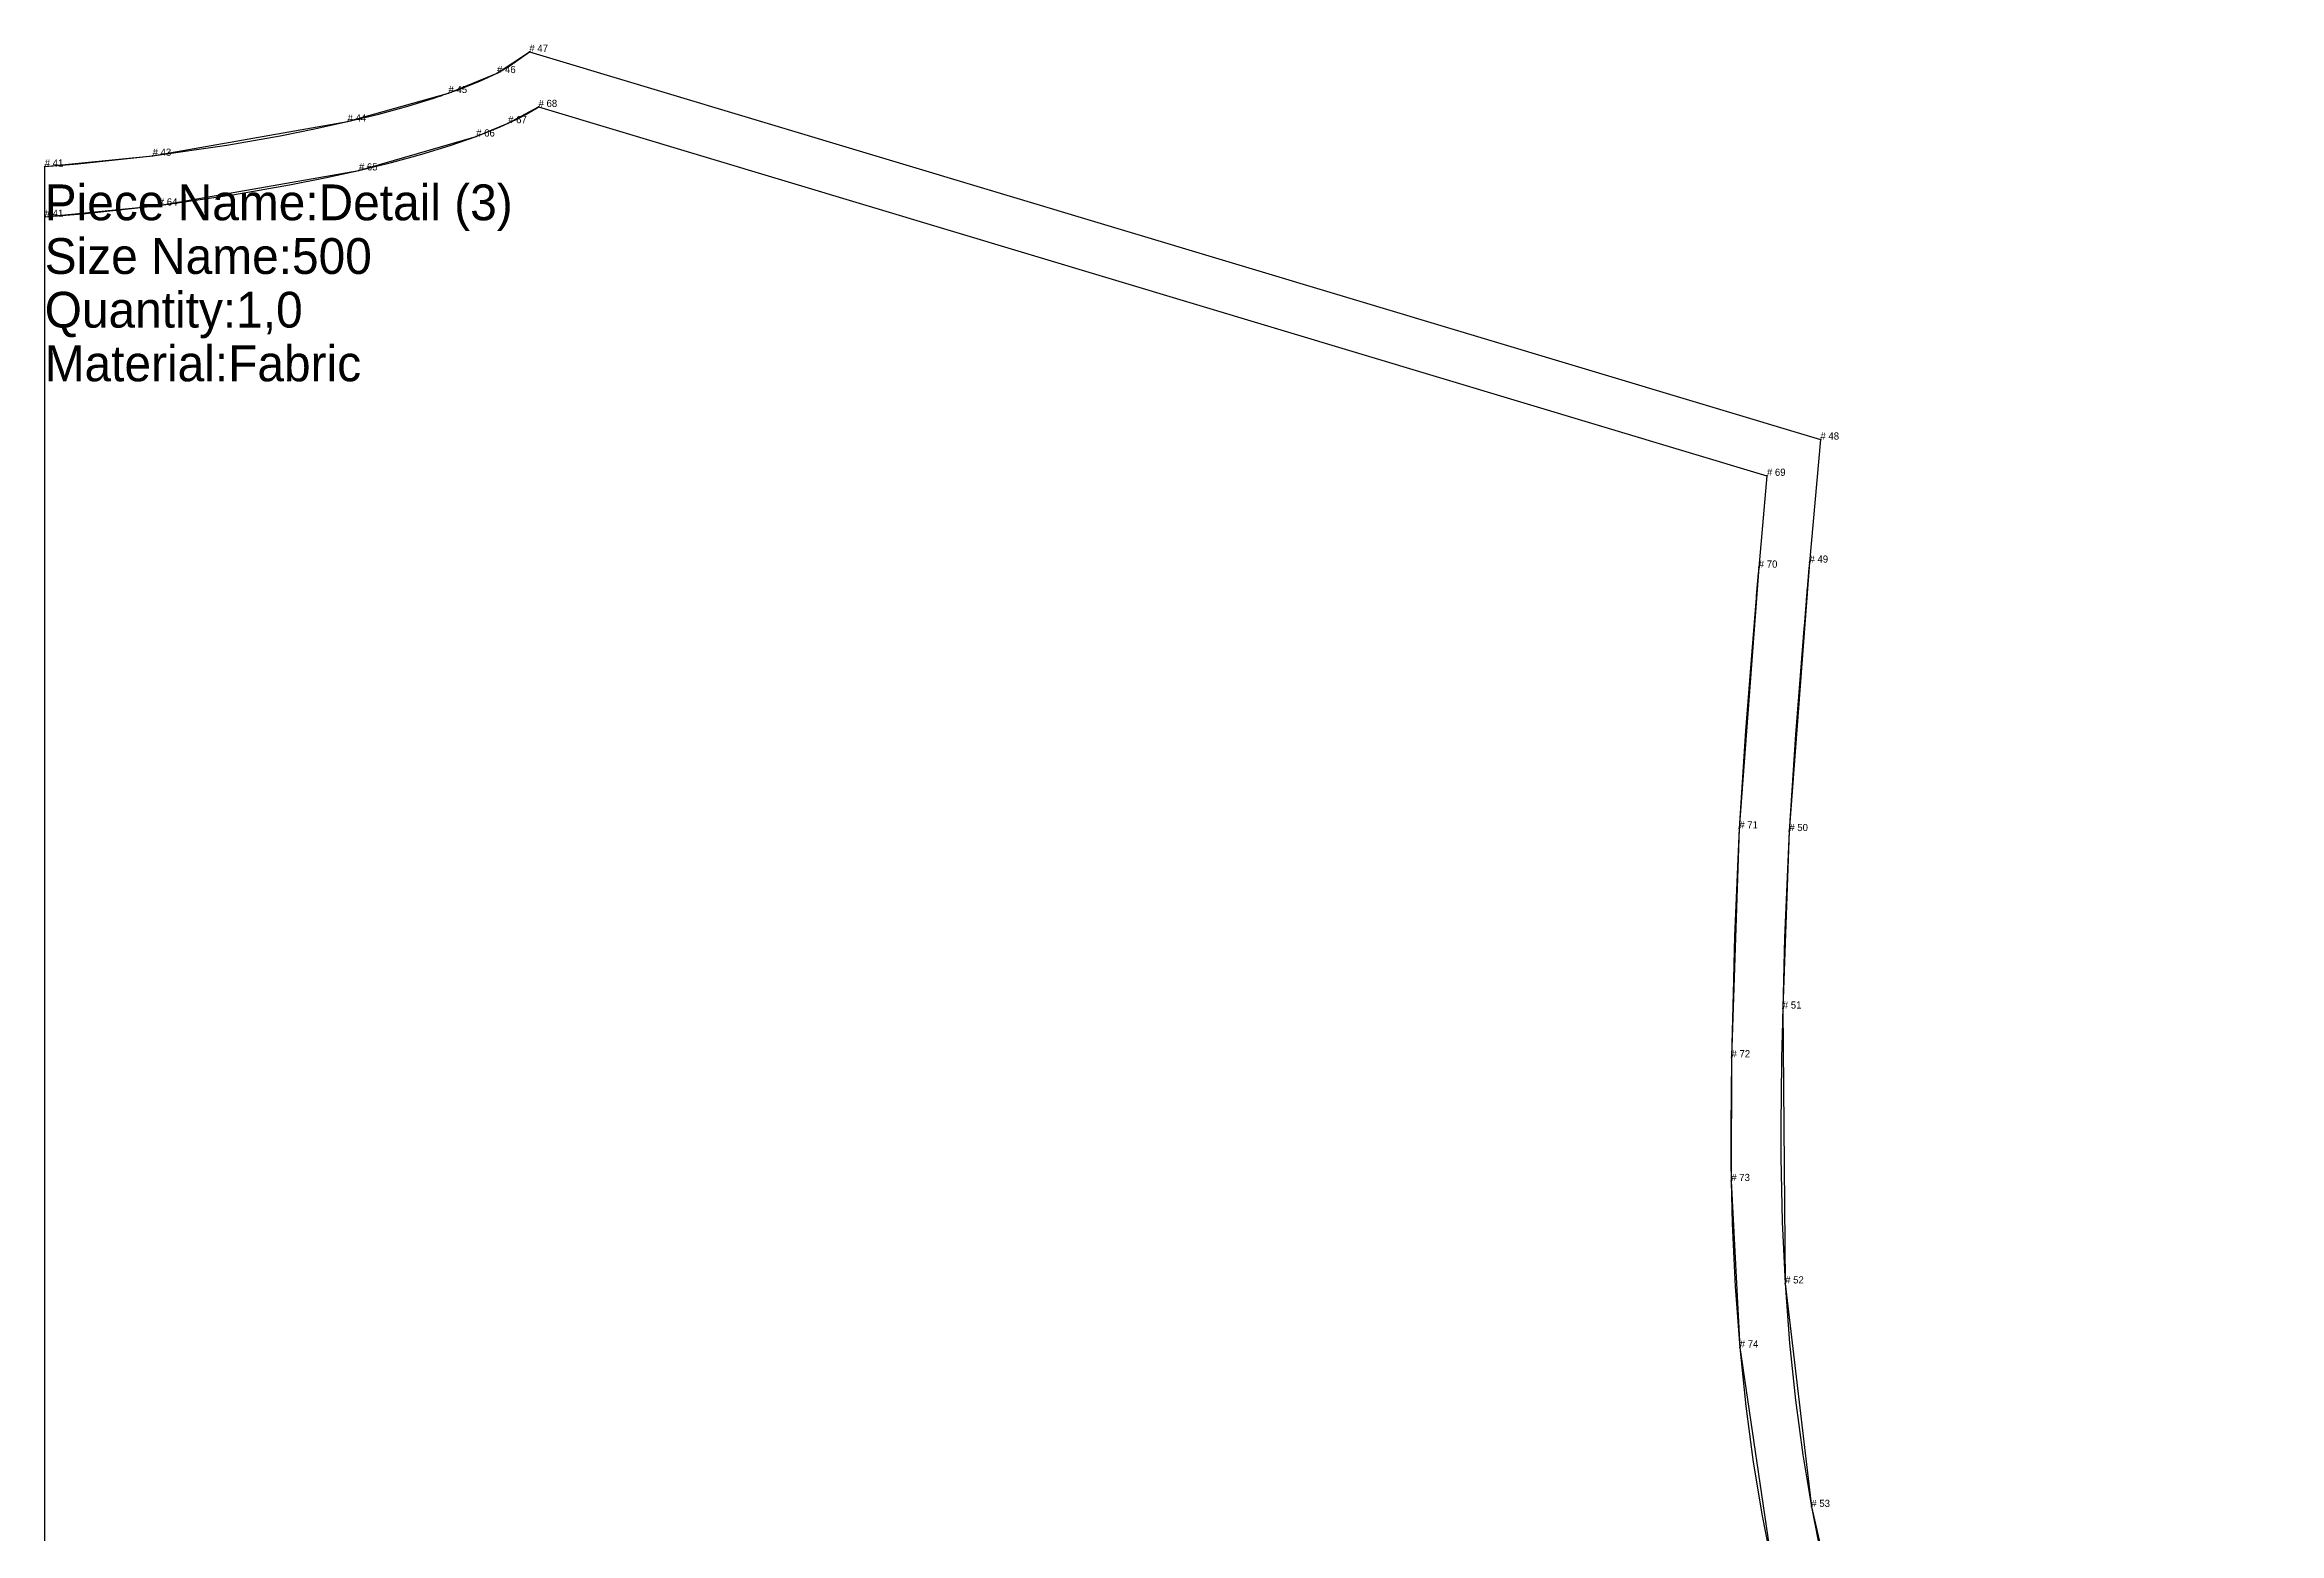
# Model space of a CAD drawing. Extents: x 0 to 1211, y -69 to 1226.
# Drawn here: x 6.3 to 318.6, y 1018.3 to 1226.3 of the extents above; entities that cross this region are included whole.
import ezdxf

# ---------------------------------------------------------------- set-up
doc = ezdxf.new("R2010")
doc.units = 0

# ---------------------------------------------------------------- blocks, each defined once
blk = doc.blocks.new('piece_Detail_s500_M')
at = {"layer": '1'}
blk.add_lwpolyline([(6.35, 1209.26), (21.43, 1210.77), (48.67, 1215.54), (62.78, 1219.53), (69.56, 1222.32), (74.08, 1225.29), (254.49, 1171.11), (252.96, 1153.92), (250.14, 1116.41), (249.23, 1091.61), (249.56, 1053.2), (253.22, 1021.97), (257.69, 1002.56), (261.83, 990.43), (267.06, 979.6), (273.03, 971.73), (280.07, 964.9), (285.65, 961.15), (294.12, 957.68), (302.9, 956.05), (318.34, 955.37), (318.61, 586.72), (6.35, 586.72)], close=True, dxfattribs=at)
at = {"layer": '14'}
blk.add_lwpolyline([(6.35, 1202.24), (22.3, 1203.82), (50.26, 1208.72), (66.65, 1213.46), (71.11, 1215.32), (75.36, 1217.59), (247.01, 1166.05), (245.87, 1153.22), (243.15, 1116.78), (242.06, 1084.8), (242.03, 1067.51), (243.21, 1044.25), (247.72, 1013.62), (254.71, 989.35), (261.06, 975.98), (267.98, 966.86), (273.17, 961.59), (280.87, 955.8), (289.23, 951.87), (298.67, 949.55), (311.35, 948.54), (311.61, 593.72), (6.35, 593.72)], close=True, dxfattribs=at)
at = {"layer": '2'}
for p in [(74.08, 1225.29), (75.36, 1217.59), (6.35, 1209.26), (6.35, 1202.24), (254.49, 1171.11), (247.01, 1166.05)]:
    blk.add_point(p, dxfattribs=at)
at = {"layer": '3'}
for p in [(69.56, 1222.32), (62.78, 1219.53), (48.67, 1215.54), (71.11, 1215.32), (66.65, 1213.46), (21.43, 1210.77), (50.26, 1208.72), (22.3, 1203.82), (245.87, 1153.22), (252.96, 1153.92), (243.15, 1116.78), (250.14, 1116.41), (249.23, 1091.61), (242.06, 1084.8), (242.03, 1067.51), (249.56, 1053.2), (243.21, 1044.25), (253.22, 1021.97)]:
    blk.add_point(p, dxfattribs=at)
at = {"layer": '84'}
blk.add_lwpolyline([(6.35, 586.72), (6.35, 1209.26), (10.97, 1209.63), (21.43, 1210.77), (31.78, 1212.25), (39.27, 1213.57), (44.07, 1214.52), (48.67, 1215.54), (53.03, 1216.6), (57.11, 1217.72), (60.85, 1218.86), (61.39, 1219.05), (61.52, 1219.09), (61.73, 1219.16), (61.93, 1219.24), (62.14, 1219.31), (62.37, 1219.39), (62.6, 1219.47), (62.78, 1219.53), (62.84, 1219.55), (64.21, 1220.03), (67.14, 1221.19), (69.56, 1222.32), (71.4, 1223.37), (74.08, 1225.29), (254.49, 1171.11), (252.96, 1153.92), (252.94, 1153.76), (252.93, 1153.6), (252.92, 1153.47), (252.9, 1153.33), (252.89, 1153.2), (252.62, 1150.19), (252.61, 1150.05), (252.57, 1149.61), (252.56, 1149.44), (252.48, 1148.57), (252.2, 1145.03), (252.17, 1144.76), (252.16, 1144.51), (252.13, 1144.25), (252.12, 1144.06), (252.1, 1143.85), (252.09, 1143.68), (252.07, 1143.48), (250.99, 1129.9), (250.14, 1116.41), (249.48, 1101.49), (249.23, 1091.61), (249.22, 1091.28), (249.22, 1090.99), (249.21, 1090.7), (249.2, 1090.49), (249.2, 1090.28), (249.19, 1090.1), (249.19, 1089.91), (249.18, 1089.76), (249.18, 1089.63), (249.18, 1089.5), (249.18, 1089.37), (249.15, 1088.33), (249.15, 1088.25), (249.15, 1088.18), (249.14, 1088.09), (249.06, 1084.68), (249.06, 1084.58), (249.06, 1084.52), (249.05, 1084.26), (249.05, 1084.17), (249.05, 1084.09), (248.97, 1075.35), (248.97, 1075.09), (248.97, 1075.03), (248.96, 1070.78), (249.14, 1061.83), (249.56, 1053.2), (250.18, 1044.87), (251.01, 1036.88), (252.03, 1029.24), (253.22, 1021.97), (254.57, 1015.08)], dxfattribs=at)
at = {"layer": '87'}
blk.add_lwpolyline([(6.35, 593.72), (6.35, 1202.24), (11.62, 1202.66), (22.3, 1203.82), (32.89, 1205.34), (40.56, 1206.69), (45.51, 1207.67), (50.26, 1208.72), (54.79, 1209.83), (59.05, 1210.99), (63.02, 1212.2), (66.65, 1213.46), (69.92, 1214.76), (71.11, 1215.32), (71.55, 1215.53), (71.79, 1215.64), (72.05, 1215.76), (72.32, 1215.89), (72.6, 1216.02), (72.77, 1216.1), (72.89, 1216.16), (73.18, 1216.33), (73.48, 1216.5), (75.18, 1217.46), (75.36, 1217.59), (247.01, 1166.05), (245.87, 1153.22), (245.84, 1152.97), (245.82, 1152.69), (245.8, 1152.43), (245.51, 1149.26), (245.5, 1149.16), (245.49, 1149.01), (244.9, 1141.56), (244.01, 1130.4), (243.15, 1116.78), (242.48, 1101.73), (242.33, 1095.73), (242.33, 1095.56), (242.06, 1084.8), (242.01, 1079.46), (241.97, 1075.39), (241.96, 1070.71), (241.97, 1070.37), (241.97, 1070.26), (241.97, 1070.15), (241.98, 1070.04), (241.98, 1069.95), (242.02, 1067.73), (242.02, 1067.69), (242.02, 1067.66), (242.03, 1067.59), (242.03, 1067.51), (242.15, 1061.59), (242.57, 1052.76), (243.21, 1044.25), (244.06, 1036.06), (245.1, 1028.21), (246.33, 1020.73), (247.72, 1013.62)], dxfattribs=at)
at = {"layer": '1'}
for s, height, p in [('# 47', 1, (74.08, 1225.29)), ('# 46', 1, (69.56, 1222.32)), ('# 45', 1, (62.78, 1219.53)), ('# 44', 1, (48.67, 1215.54)), ('# 43', 1, (21.43, 1210.77)), ('# 41', 1, (6.35, 1209.26)), ('Piece Name:Detail (3)', 5, (6.35, 1201.76)), ('Size Name:500', 5, (6.35, 1194.26)), ('Quantity:1,0', 5, (6.35, 1186.76)), ('Material:Fabric', 5, (6.35, 1179.26)), ('# 48', 1, (254.49, 1171.11)), ('# 49', 1, (252.96, 1153.92)), ('# 50', 1, (250.14, 1116.41)), ('# 51', 1, (249.23, 1091.61)), ('# 52', 1, (249.56, 1053.2)), ('# 53', 1, (253.22, 1021.97))]:
    blk.add_text(s, height=height, dxfattribs=at).set_placement(p)
at = {"layer": '14'}
for s, p in [('# 68', (75.36, 1217.59)), ('# 67', (71.11, 1215.32)), ('# 66', (66.65, 1213.46)), ('# 65', (50.26, 1208.72)), ('# 41', (6.35, 1202.24)), ('# 64', (22.3, 1203.82)), ('# 69', (247.01, 1166.05)), ('# 70', (245.87, 1153.22)), ('# 71', (243.15, 1116.78)), ('# 72', (242.06, 1084.8)), ('# 73', (242.03, 1067.51)), ('# 74', (243.21, 1044.25))]:
    blk.add_text(s, height=1, dxfattribs=at).set_placement(p)

msp = doc.modelspace()

# ---------------------------------------------------------------- block references
at = {"layer": '1'}
msp.add_blockref('piece_Detail_s500_M', (0, 0), dxfattribs=at)

doc.saveas('drawing.dxf')
